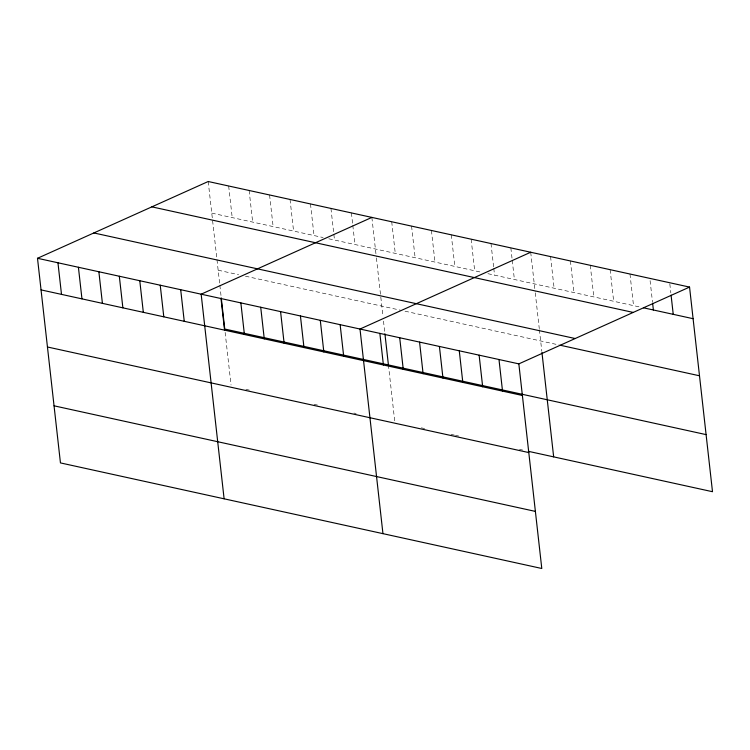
<?xml version="1.0" encoding="UTF-8"?>
<svg xmlns="http://www.w3.org/2000/svg" width="750" height="750" viewBox="0 0 750 750"><rect width="100%" height="100%" fill="white"/><g stroke="black" fill="none" stroke-linecap="round" stroke-linejoin="round"><path stroke-width="0.56" stroke-dasharray="3.75 2.81" d="M211.753 213.112L323.128 237.544M328.809 238.791L482.409 272.475M487.922 273.684L641.25 307.322M218.156 270.206L238.613 274.697M245.438 276.188L400.566 310.219M404.981 311.184L560.513 345.3M245.934 389.372L249.347 390.113M314.128 404.325L317.531 405.075M353.906 413.053L356.175 413.55M421.294 427.828L424.603 428.559M451.069 434.363L454.378 435.094M455.484 435.328L458.794 436.059M519.459 449.363L522.769 450.094M669.816 283.866L670.828 292.894M650.091 280.631L652.5 302.081M629.981 274.022L633.525 305.625M610.125 269.672L613.669 301.275M590.269 265.312L593.812 296.916M570.413 260.953L573.966 292.556M550.566 256.603L554.109 288.206M530.709 252.244L535.134 291.684M535.256 292.809L539.278 328.631M539.4 329.747L541.819 351.328M510.853 247.894L512.119 259.181M512.241 260.306L514.397 279.497M490.997 243.534L493.65 267.234M493.781 268.369L494.541 275.138M471.141 239.184L474.684 270.787M451.284 234.825L454.828 266.428M431.428 230.475L434.972 262.078M411.572 226.116L415.116 257.719M391.716 221.756L395.269 253.359M371.869 217.406L376.284 256.847M376.416 257.963L382.978 316.481M383.494 321.103L384.788 332.634M388.416 364.931L394.819 422.025M351.403 212.916L352.678 224.203M352.8 225.338L354.956 244.519M330.947 208.434L333.741 233.259M333.863 234.394L334.5 240.038M310.491 203.944L314.034 235.547M290.034 199.453L293.578 231.056M269.578 194.972L273.122 226.575M249.122 190.481L252.666 222.084M228.666 186L232.209 217.603M208.209 181.509L219.713 284.044M219.844 285.206L221.137 296.737M225.131 332.391L231.037 385.012"/><path stroke-width="1.12" d="M37.5 258.291L518.841 363.872L541.791 568.491L60.45 462.909L37.5 258.291L208.209 181.509L689.55 287.091L712.5 491.709L528.291 451.303M371.869 217.406L201.159 294.188L224.109 498.806M530.709 252.244L360 329.034L382.95 533.653M518.841 363.872L689.55 287.091M643.453 307.8L693.094 318.694M151.875 206.85L633.216 312.431M93.834 232.95L575.175 338.531M560.513 345.3L699.497 375.787M706.097 434.616L224.756 329.034L221.259 297.891M41.044 289.894L522.384 395.475M47.447 346.988L528.787 452.569M54.047 405.816L535.388 511.397M671.081 295.144L673.237 314.334M652.622 303.206L653.381 309.984M541.95 352.481L553.659 456.863M498.984 359.513L502.528 391.116M479.128 355.162L482.672 386.766M459.272 350.803L462.816 382.406M439.416 346.453L442.959 378.056M419.559 342.094L423.103 373.697M399.703 337.744L403.256 369.347M384.919 333.788L388.416 364.931M379.856 333.384L383.4 364.988M340.144 324.675L343.688 356.278M320.287 320.325L323.831 351.928M300.431 315.966L303.975 347.569M280.575 311.606L284.119 343.209M260.719 307.256L264.262 338.859M240.863 302.897L244.406 334.5M221.006 298.547L224.559 330.15M180.694 289.706L184.247 321.309M160.237 285.216L163.791 316.819M139.781 280.725L143.325 312.328M119.325 276.244L122.869 307.847M98.869 271.753L102.412 303.356M78.412 267.262L81.956 298.866M57.956 262.781L61.5 294.384"/></g></svg>
